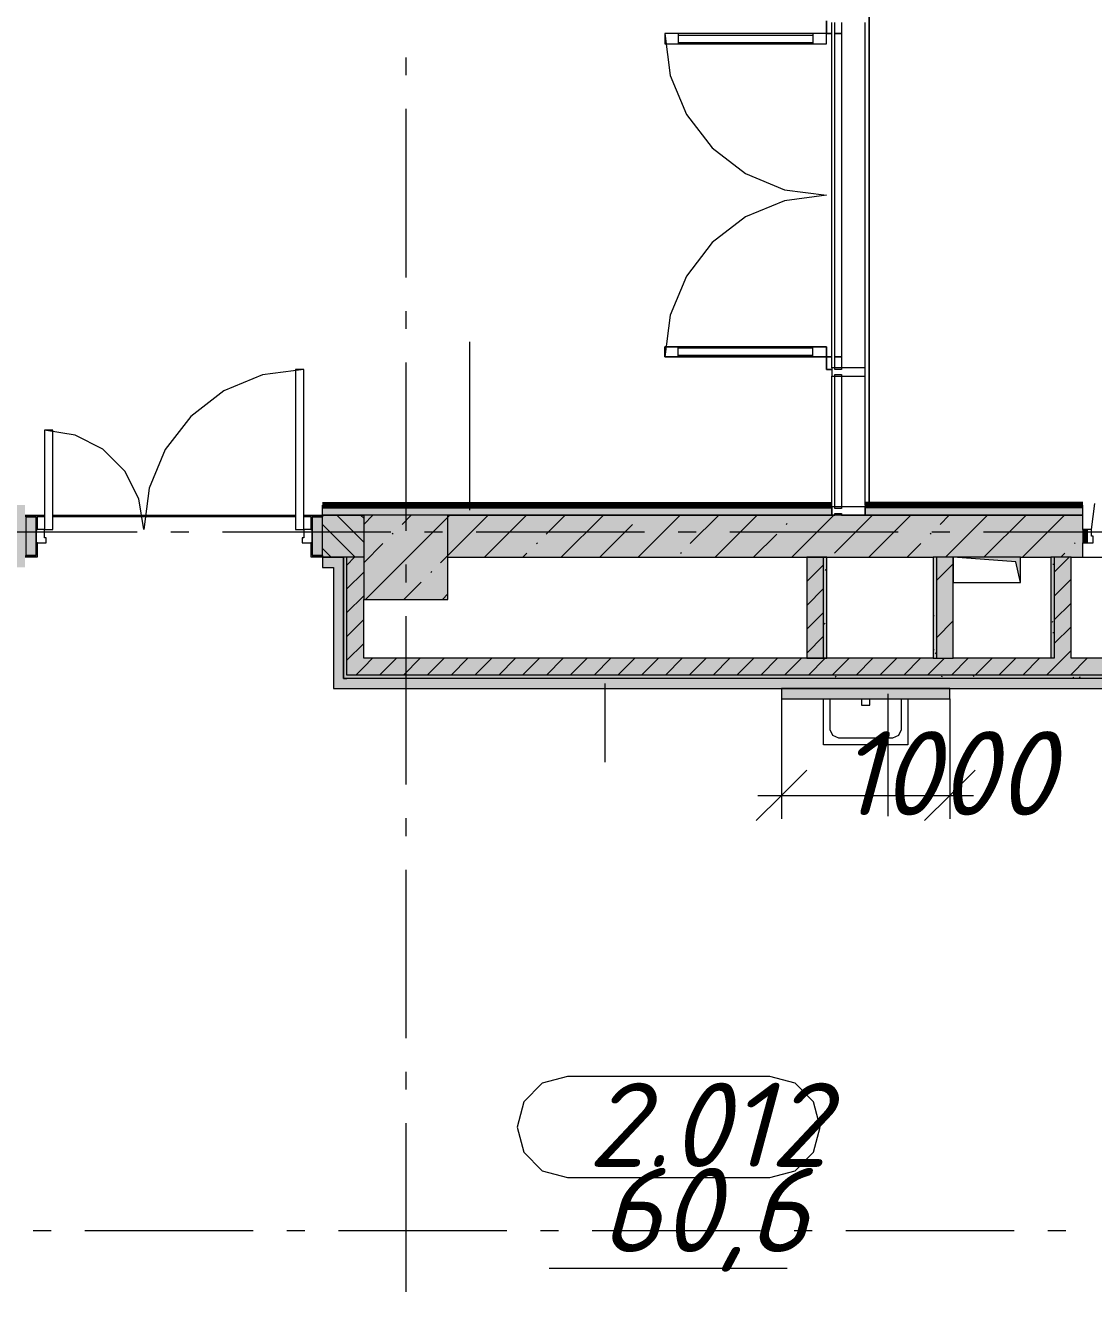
# Model space of a CAD drawing. Header units: millimetres. Extents: x -537608 to 253996, y -217170 to 186033.
# Drawn here: x -347220 to -340878, y 4188 to 11708 of the extents above; entities that cross this region are included whole.
import ezdxf

# ---------------------------------------------------------------- set-up
doc = ezdxf.new("R2010")
doc.units = ezdxf.units.MM
doc.layers.add('16) Лак 1.6м', color=160, linetype='Continuous', lineweight=90)
doc.layers.add('PDF _Геометрия', color=7, linetype='Continuous')
doc.layers.add('PDF _Текст', color=7, linetype='Continuous')
doc.layers.add('PDF _Сплошная заливка', color=7, linetype='Continuous', true_color=0xffffff)
doc.styles.add('PDF ISOCPEUR Italic', font='isocpeui.ttf')

msp = doc.modelspace()

# ---------------------------------------------------------------- hatches: boundary and pattern name
at = {"layer": 'PDF _Сплошная заливка', "true_color": 0xff7d7d, "transparency": 33554559}
h = msp.add_hatch(color=11, dxfattribs=at)
h.paths.add_polyline_path([(-342431.3634, 8799.3465), (-342431.3634, 8859.345), (-345456.3677, 8859.345), (-345456.3677, 8799.3465), (-343207.736, 8799.3465)], flags=0)
h.paths.add_polyline_path([(-347221.3684, 8799.3465), (-347221.3684, 8859.345), (-348511.367, 8859.345), (-348511.367, 8807.3447), (-348506.3721, 8807.3447), (-348506.3721, 8799.3465), (-347711.3722, 8799.3465)], flags=0)
h.paths.add_polyline_path([(-350796.3664, 8799.3465), (-349666.3667, 8799.6091), (-349666.3667, 8807.3447), (-349661.372, 8807.3447), (-349661.372, 8859.345), (-350801.3699, 8859.345), (-350801.3699, 8807.3447), (-350796.3664, 8807.3447)], flags=0)
h.paths.add_polyline_path([(-352611.3673, 8799.3465), (-351956.3697, 8799.3465), (-351956.3697, 8807.3447), (-351951.3662, 8807.3447), (-351951.3662, 8859.345), (-352821.3665, 8859.345), (-352821.3665, 8799.3465)], flags=0)
at = {"layer": 'PDF _Сплошная заливка', "transparency": 33554559}
h = msp.add_hatch(color=256, dxfattribs=at)
h.paths.add_polyline_path([(-345456.3677, 8549.3454), (-345211.3701, 8549.3454), (-345211.3701, 8799.3465), (-345454.3698, 8795.3463), (-345456.3677, 8551.3454)], flags=0)
h.paths.add_polyline_path([(-348511.367, 8549.3454), (-348211.3657, 8549.3454), (-348211.3657, 8799.3465), (-348511.367, 8797.9513)], flags=0)
h.paths.add_polyline_path([(-347397.6265, 8549.3454), (-347221.3684, 8549.3454), (-347221.3684, 8799.3465), (-347711.3722, 8797.9513), (-347711.3722, 8549.3454)], flags=0)
h.paths.add_polyline_path([(-350796.3664, 8549.3454), (-349661.372, 8549.3454), (-349661.372, 8799.3465), (-350801.3699, 8797.9513), (-350801.3699, 8549.3454)], flags=0)
h.paths.add_polyline_path([(-352101.3668, 8549.3454), (-351951.3662, 8549.3454), (-351951.3662, 8799.3465), (-352611.3673, 8797.9513), (-352611.3673, 8549.3454), (-352201.3673, 8549.3454)], flags=0)
h = msp.add_hatch(color=256, dxfattribs=at)
h.paths.add_polyline_path([(-339211.3703, 8549.3454), (-339211.3703, 8799.3465), (-339321.3691, 8797.9513), (-339321.3691, 8549.3454)], flags=0)
h.paths.add_polyline_path([(-341338.8682, 8549.3454), (-340941.364, 8549.3454), (-340941.364, 8799.3465), (-344711.368, 8799.3465), (-344711.368, 8549.3454), (-341531.7729, 8549.3454)], flags=0)
h.paths.add_polyline_path([(-340061.3654, 8549.3454), (-340021.3634, 8549.3454), (-340021.3634, 8799.3465), (-340241.3696, 8797.9513), (-340241.3696, 8549.3454), (-340161.3657, 8549.3454)], flags=0)
at = {"layer": 'PDF _Сплошная заливка', "true_color": 0xff7d7d, "transparency": 33554559}
h = msp.add_hatch(color=11, dxfattribs=at)
h.paths.add_polyline_path([(-326425.3615, 8799.3465), (-326425.3615, 8859.345), (-331866.3682, 8859.345), (-331866.3682, 8799.3465), (-326448.1699, 8799.3465)], flags=0)
h.paths.add_polyline_path([(-334827.9551, 8799.3465), (-333631.3689, 8799.3465), (-333631.3689, 8859.345), (-336901.3622, 8859.345), (-336901.3622, 8799.3465), (-335711.364, 8799.3465)], flags=0)
h.paths.add_polyline_path([(-337821.3627, 8799.3465), (-337601.3652, 8799.3465), (-337601.3652, 8859.345), (-337821.3627, 8859.345)], flags=0)
h.paths.add_polyline_path([(-338521.3656, 8799.3465), (-338521.3656, 8859.345), (-339321.3691, 8859.345), (-339321.3691, 8799.3465), (-338711.3682, 8799.3465)], flags=0)
h.paths.add_polyline_path([(-340021.3634, 8799.3465), (-340021.3634, 8859.345), (-340241.3696, 8859.345), (-340241.3696, 8799.3465)], flags=0)
h.paths.add_polyline_path([(-341531.7729, 8799.3465), (-340941.364, 8799.3465), (-340941.364, 8859.345), (-342234.3681, 8859.345), (-342234.3681, 8799.3465)], flags=0)
h = msp.add_hatch(color=11, dxfattribs=at)
h.paths.add_polyline_path([(-345391.3658, 8489.3447), (-345331.3672, 8489.3447), (-345331.3672, 8549.3454), (-345456.3677, 8549.3454), (-345456.3677, 8489.3447)], flags=0)
h.paths.add_polyline_path([(-347711.3722, 8489.3447), (-347221.3684, 8489.3447), (-347221.3684, 8549.3454), (-347711.3722, 8549.3454)], flags=0)
at = {"layer": 'PDF _Сплошная заливка', "transparency": 33554559}
for points in [[(-345331.3672, 7829.3457), (-345311.3705, 7829.3457), (-345311.3705, 8549.3454), (-345331.3672, 8549.3454), (-345331.3672, 8085.9672)], [(-345311.3705, 7849.3446), (-345211.3701, 7849.3446), (-345211.3701, 8549.3454), (-345311.3705, 8549.3454), (-345311.3705, 8085.9672)], [(-339086.3698, 7849.3446), (-339086.3698, 7949.345), (-345211.3701, 7949.345), (-345211.3701, 7849.3446), (-339855.8185, 7849.3446)], [(-339855.8185, 7829.3457), (-339086.3698, 7829.3457), (-339086.3698, 7849.3446), (-345311.3705, 7849.3446), (-345311.3705, 7829.3457), (-340693.8, 7829.3457)]]:
    msp.add_hatch(color=256, dxfattribs=at).paths.add_polyline_path(points)
at = {"layer": 'PDF _Сплошная заливка', "true_color": 0xff7d7d, "transparency": 33554559}
msp.add_hatch(color=11, dxfattribs=at).paths.add_polyline_path([(-339146.3683, 7769.3451), (-339086.3698, 7769.3451), (-339086.3698, 7829.3457), (-345331.3672, 7829.3457), (-345331.3672, 7769.3451), (-339855.8185, 7769.3451)])

# ---------------------------------------------------------------- linework, layer by layer
at = {"layer": '16) Лак 1.6м'}
for p, q in [((-345456.3677, 8859.345), (-342431.3634, 8859.345)), ((-340941.364, 8859.345), (-342234.3681, 8859.345))]:
    msp.add_line(p, q, dxfattribs=at)
at = {"layer": 'PDF _Геометрия', "color": 9, "lineweight": 9, "true_color": 0xc0c0c0}
for p, q in [((-342211.3659, 8859.345), (-342211.3659, 12799.3463)), ((-342211.3659, 12799.3463), (-342211.3659, 8859.345)), ((-347221.3684, 8799.3465), (-347106.3662, 8799.3465)), ((-347056.366, 8799.3465), (-345616.3667, 8799.3465)), ((-345566.3665, 8799.3465), (-345456.3677, 8799.3465)), ((-347106.3662, 8789.346), (-347148.366, 8789.346)), ((-345616.3667, 8789.346), (-347056.366, 8789.346)), ((-345524.3666, 8789.346), (-345566.3665, 8789.346)), ((-347216.3649, 8549.3454), (-347221.3684, 8549.3454)), ((-340941.364, 8549.3454), (-340241.3696, 8549.3454))]:
    msp.add_line(p, q, dxfattribs=at)
at = {"layer": 'PDF _Геометрия', "lineweight": 9}
for p, q in [((-342464.3639, 11659.3462), (-342464.3639, 11734.3465)), ((-342464.3639, 11734.3465), (-342464.3639, 11659.3462)), ((-342464.3639, 11659.3462), (-343424.3663, 11659.3462)), ((-343424.3663, 11659.3462), (-343424.3663, 11599.3455)), ((-342464.3639, 11659.3462), (-343424.3663, 11659.3462)), ((-343424.3663, 11659.3462), (-343424.3663, 11599.3455)), ((-342464.3639, 11659.3462), (-343424.3663, 11659.3462)), ((-343424.3663, 11659.3462), (-343391.6586, 11410.8802)), ((-343344.3711, 11659.3462), (-343344.3711, 11599.3455)), ((-342544.3677, 11659.3462), (-342544.3677, 11599.3455)), ((-342464.3639, 11599.3455), (-342464.3639, 11659.3462)), ((-342464.3639, 11599.3455), (-342464.3639, 11659.3462)), ((-342464.3639, 11659.3462), (-342431.3634, 11659.3462)), ((-342431.3634, 11659.3462), (-342464.3639, 11659.3462)), ((-342431.3634, 9674.3459), (-342431.3634, 11724.346)), ((-342414.3637, 9674.3459), (-342414.3637, 11724.346)), ((-342374.3704, 11659.3462), (-342414.3637, 11659.3462)), ((-342414.3637, 11659.3462), (-342374.3704, 11659.3462)), ((-342374.3704, 11724.346), (-342374.3704, 9674.3459)), ((-342234.3681, 9674.3459), (-342234.3681, 11724.346)), ((-343424.3663, 11599.3455), (-342464.3639, 11599.3455)), ((-343424.3663, 11599.3455), (-342464.3639, 11599.3455)), ((-343344.3711, 11649.3457), (-342544.3677, 11649.3457)), ((-343344.3711, 11605.3458), (-342544.3677, 11605.3458)), ((-343391.6586, 11410.8802), (-343295.7488, 11179.345)), ((-343295.7488, 11179.345), (-343143.1904, 10980.524)), ((-343143.1904, 10980.524), (-342944.3694, 10827.9613)), ((-342944.3694, 10827.9613), (-342712.8321, 10732.058)), ((-342712.8321, 10732.058), (-342464.3639, 10699.346)), ((-342464.3639, 10699.346), (-342712.8321, 10666.6339)), ((-342712.8321, 10666.6339), (-342944.3694, 10570.7306)), ((-342944.3694, 10570.7306), (-343143.1904, 10418.1679)), ((-343143.1904, 10418.1679), (-343295.7488, 10219.3448)), ((-343295.7488, 10219.3448), (-343391.6586, 9987.8117)), ((-343391.6586, 9987.8117), (-343424.3663, 9739.3457)), ((-344581.1746, 8829.3457), (-344581.1746, 9829.3457)), ((-343424.3663, 9739.3457), (-343424.3663, 9799.3464)), ((-343424.3663, 9799.3464), (-342464.3639, 9799.3464)), ((-342464.3639, 9799.3464), (-343424.3663, 9799.3464)), ((-343424.3663, 9799.3464), (-343424.3663, 9739.3457)), ((-343344.3711, 9739.3457), (-343344.3711, 9799.3464)), ((-343344.3711, 9793.3461), (-342544.3677, 9793.3461)), ((-342544.3677, 9739.3457), (-342544.3677, 9799.3464)), ((-342464.3639, 9799.3464), (-342464.3639, 9739.3457)), ((-342464.3639, 9739.3457), (-342464.3639, 9799.3464)), ((-343424.3663, 9739.3457), (-342464.3639, 9739.3457)), ((-342464.3639, 9739.3457), (-343424.3663, 9739.3457)), ((-343424.3663, 9739.3457), (-342464.3639, 9739.3457)), ((-343344.3711, 9749.3462), (-342544.3677, 9749.3462)), ((-342464.3639, 9739.3457), (-342464.3639, 9664.3454)), ((-342464.3639, 9664.3454), (-342464.3639, 9739.3457)), ((-342464.3639, 9739.3457), (-342431.3634, 9739.3457)), ((-342431.3634, 9739.3457), (-342464.3639, 9739.3457)), ((-342414.3637, 9739.3457), (-342374.3704, 9739.3457)), ((-342374.3704, 9739.3457), (-342414.3637, 9739.3457)), ((-345812.2425, 9631.9757), (-346041.3685, 9537.0692)), ((-345566.3665, 9664.3454), (-345812.2425, 9631.9757)), ((-345566.3665, 9664.3454), (-345616.3667, 9664.3454)), ((-345616.3667, 9664.3454), (-345616.3667, 8714.3456)), ((-345566.3665, 8714.3456), (-345566.3665, 9664.3454)), ((-342464.3639, 9664.3454), (-342431.3634, 9664.3454)), ((-342431.3634, 9664.3454), (-342464.3639, 9664.3454)), ((-342414.3637, 9674.3459), (-342431.3634, 9674.3459)), ((-342431.3634, 9674.3459), (-342431.3634, 9624.3457)), ((-342374.3704, 9674.3459), (-342414.3637, 9674.3459)), ((-342414.3637, 9664.3454), (-342414.3637, 9674.3459)), ((-342374.3704, 9664.3454), (-342414.3637, 9664.3454)), ((-342414.3637, 9624.3457), (-342414.3637, 9634.3462)), ((-342414.3637, 9634.3462), (-342374.3704, 9634.3462)), ((-342234.3681, 9674.3459), (-342374.3704, 9674.3459)), ((-342374.3704, 9674.3459), (-342374.3704, 9664.3454)), ((-342374.3704, 9634.3462), (-342374.3704, 9624.3457)), ((-342234.3681, 9624.3457), (-342234.3681, 9674.3459)), ((-342431.3634, 8859.345), (-342431.3634, 9624.3457)), ((-342431.3634, 9624.3457), (-342414.3637, 9624.3457)), ((-342414.3637, 9624.3457), (-342374.3704, 9624.3457)), ((-342414.3637, 8849.3445), (-342414.3637, 9624.3457)), ((-342374.3704, 9624.3457), (-342374.3704, 8849.3445)), ((-342374.3704, 9624.3457), (-342234.3681, 9624.3457)), ((-342234.3681, 8859.345), (-342234.3681, 9624.3457)), ((-346041.3685, 9537.0692), (-346238.1227, 9386.0976)), ((-346238.1227, 9386.0976), (-346389.0965, 9189.3455)), ((-347106.3662, 9304.3456), (-347106.3662, 8714.3456)), ((-347056.366, 9304.3456), (-347106.3662, 9304.3456)), ((-346924.0454, 9275.468), (-347106.3662, 9304.3456)), ((-347056.366, 8714.3456), (-347056.366, 9304.3456)), ((-346759.5769, 9191.6664), (-346924.0454, 9275.468)), ((-346629.0476, 9061.1393), (-346759.5769, 9191.6664)), ((-346389.0965, 9189.3455), (-346483.9987, 8960.2238)), ((-346545.246, 8896.6665), (-346629.0476, 9061.1393)), ((-346483.9987, 8960.2238), (-346516.3706, 8714.3456)), ((-346516.3706, 8714.3456), (-346545.246, 8896.6665)), ((-345456.3677, 8799.3465), (-345456.3677, 8859.345)), ((-345456.3677, 8797.9513), (-345456.3677, 8799.3465)), ((-345211.3701, 8799.3465), (-345456.3677, 8799.3465)), ((-345456.3677, 8799.3465), (-345211.3701, 8799.3465)), ((-345211.3701, 8639.7458), (-345370.9643, 8799.3465)), ((-345211.3701, 8781.1669), (-345229.5497, 8799.3465)), ((-345211.3701, 8744.6248), (-345156.6506, 8799.3465)), ((-344711.368, 8799.3465), (-345211.3701, 8799.3465)), ((-345211.3701, 8799.3465), (-345211.3701, 8299.3443)), ((-344983.3292, 8744.5645), (-344928.5494, 8799.3465)), ((-344711.368, 8788.4288), (-344700.4482, 8799.3465)), ((-344711.368, 8560.3297), (-344472.3556, 8799.3465)), ((-344711.368, 8299.3443), (-344711.368, 8799.3465)), ((-342431.3634, 8799.3465), (-344711.368, 8799.3465)), ((-344711.368, 8799.3465), (-342431.3634, 8799.3465)), ((-344494.2555, 8549.3454), (-344244.2544, 8799.3465)), ((-344127.9604, 8687.5392), (-344016.1531, 8799.3465)), ((-344038.053, 8549.3454), (-343788.0606, 8799.3465)), ((-343581.8592, 8549.3454), (-343331.8581, 8799.3465)), ((-343272.5916, 8630.516), (-343103.7569, 8799.3465)), ((-343125.6654, 8549.3454), (-342875.6643, 8799.3465)), ((-342669.4629, 8549.3454), (-342419.4619, 8799.3465)), ((-342431.3634, 8799.3465), (-342431.3634, 8859.345)), ((-342414.3637, 8849.3445), (-342431.3634, 8849.3445)), ((-342431.3634, 8849.3445), (-342431.3634, 8799.3465)), ((-342431.3634, 8799.3465), (-342414.3637, 8799.3465)), ((-342234.3681, 8799.3465), (-342431.3634, 8799.3465)), ((-342417.2228, 8573.4908), (-342191.3693, 8799.3465)), ((-342414.3637, 8839.3462), (-342414.3637, 8849.3445)), ((-342374.3704, 8849.3445), (-342414.3637, 8849.3445)), ((-342374.3704, 8839.3462), (-342414.3637, 8839.3462)), ((-342414.3637, 8799.3465), (-342414.3637, 8809.3447)), ((-342414.3637, 8809.3447), (-342374.3704, 8809.3447)), ((-342234.3681, 8849.3445), (-342374.3704, 8849.3445)), ((-342374.3704, 8849.3445), (-342374.3704, 8839.3462)), ((-342374.3704, 8809.3447), (-342374.3704, 8799.3465)), ((-342374.3704, 8799.3465), (-342234.3681, 8799.3465)), ((-342234.3681, 8859.345), (-342234.3681, 8799.3465)), ((-342234.3681, 8799.3465), (-342234.3681, 8849.3445)), ((-340941.364, 8799.3465), (-342234.3681, 8799.3465)), ((-342234.3681, 8799.3465), (-340941.364, 8799.3465)), ((-342213.2691, 8549.3454), (-341963.268, 8799.3465)), ((-341789.9466, 8744.5645), (-341735.1669, 8799.3465)), ((-341757.0753, 8549.3454), (-341507.0743, 8799.3465)), ((-341528.9741, 8549.3454), (-341278.973, 8799.3465)), ((-341300.8729, 8549.3454), (-341050.8718, 8799.3465)), ((-340941.364, 8799.3465), (-340941.364, 8859.345)), ((-340941.364, 8714.3456), (-340941.364, 8799.3465)), ((-340891.3638, 8714.3456), (-340870.9193, 8869.6361)), ((-347148.366, 8797.3464), (-347218.3714, 8797.3464)), ((-347218.3714, 8797.3464), (-347218.3714, 8789.346)), ((-347218.3714, 8789.346), (-347156.3664, 8789.346)), ((-347156.3664, 8789.346), (-347216.3649, 8789.346)), ((-347216.3649, 8789.346), (-347216.3649, 8559.3459)), ((-347156.3664, 8789.346), (-347156.3664, 8714.3456)), ((-347156.3664, 8559.3459), (-347156.3664, 8789.346)), ((-347148.366, 8714.3456), (-347148.366, 8797.3464)), ((-345454.3698, 8797.3464), (-345524.3666, 8797.3464)), ((-345524.3666, 8797.3464), (-345524.3666, 8714.3456)), ((-345516.3663, 8714.3456), (-345516.3663, 8789.346)), ((-345516.3663, 8789.346), (-345454.3698, 8789.346)), ((-345456.3677, 8789.346), (-345516.3663, 8789.346)), ((-345516.3663, 8789.346), (-345516.3663, 8559.3459)), ((-345456.3677, 8559.3459), (-345456.3677, 8789.346)), ((-345262.3865, 8549.3454), (-345456.3677, 8743.3244)), ((-345454.3698, 8789.346), (-345454.3698, 8797.3464)), ((-345200.4504, 8299.3443), (-344711.368, 8788.4288)), ((-343809.9604, 8549.3454), (-343614.7391, 8744.5645)), ((-342702.3429, 8744.5645), (-342697.6064, 8749.3054)), ((-347106.3662, 8714.3456), (-347156.3664, 8714.3456)), ((-347156.3664, 8714.3456), (-347156.3664, 8634.3462)), ((-347156.3664, 8714.3456), (-347148.366, 8714.3456)), ((-347106.3662, 8714.3456), (-347056.366, 8714.3456)), ((-347106.3662, 8664.3454), (-347106.3662, 8714.3456)), ((-347096.3678, 8664.3454), (-347106.3662, 8664.3454)), ((-347096.3678, 8634.3462), (-347096.3678, 8664.3454)), ((-345616.3667, 8714.3456), (-345566.3665, 8714.3456)), ((-345566.3665, 8664.3454), (-345576.3648, 8664.3454)), ((-345576.3648, 8664.3454), (-345576.3648, 8634.3462)), ((-345566.3665, 8714.3456), (-345566.3665, 8664.3454)), ((-345516.3663, 8714.3456), (-345566.3665, 8714.3456)), ((-345524.3666, 8714.3456), (-345516.3663, 8714.3456)), ((-345516.3663, 8634.3462), (-345516.3663, 8714.3456)), ((-345040.3567, 8687.5392), (-345035.6115, 8692.2822)), ((-342897.5642, 8549.3454), (-342759.3703, 8687.5392)), ((-341846.9741, 8687.5392), (-341842.229, 8692.2822)), ((-340916.3639, 8714.3456), (-340941.364, 8714.3456)), ((-340941.364, 8714.3456), (-340941.364, 8634.3462)), ((-340891.3638, 8714.3456), (-340916.3639, 8714.3456)), ((-340916.3639, 8714.3456), (-340916.3639, 8634.3462)), ((-340916.3639, 8634.3462), (-340916.3639, 8714.3456)), ((-340891.3638, 8674.3459), (-340891.3638, 8714.3456)), ((-340881.3654, 8674.3459), (-340891.3638, 8674.3459)), ((-340881.3654, 8634.3462), (-340881.3654, 8674.3459)), ((-347156.3664, 8634.3462), (-347096.3678, 8634.3462)), ((-347148.366, 8634.3462), (-347156.3664, 8634.3462)), ((-347156.3664, 8634.3462), (-347156.3664, 8559.3459)), ((-347148.366, 8551.3454), (-347148.366, 8634.3462)), ((-345576.3648, 8634.3462), (-345516.3663, 8634.3462)), ((-345516.3663, 8634.3462), (-345524.3666, 8634.3462)), ((-345524.3666, 8634.3462), (-345524.3666, 8551.3454)), ((-345516.3663, 8559.3459), (-345516.3663, 8634.3462)), ((-345403.8098, 8549.3454), (-345456.3677, 8601.9033)), ((-345211.3701, 8516.5258), (-345097.3755, 8630.516)), ((-344266.1543, 8549.3454), (-344242.0067, 8573.4908)), ((-344184.9879, 8630.516), (-344180.2427, 8635.2569)), ((-343329.6191, 8573.4908), (-343324.8739, 8578.2316)), ((-341985.1679, 8549.3454), (-341904.0015, 8630.516)), ((-341072.7717, 8549.3454), (-341048.6328, 8573.4908)), ((-340991.6053, 8630.516), (-340986.8602, 8635.2569)), ((-340941.364, 8549.3454), (-340941.364, 8634.3462)), ((-340941.364, 8634.3462), (-340916.3639, 8634.3462)), ((-340916.3639, 8634.3462), (-340881.3654, 8634.3462)), ((-347218.3714, 8559.3459), (-347218.3714, 8551.3454)), ((-347156.3664, 8559.3459), (-347218.3714, 8559.3459)), ((-347218.3714, 8551.3454), (-347148.366, 8551.3454)), ((-347216.3649, 8559.3459), (-347156.3664, 8559.3459)), ((-345524.3666, 8551.3454), (-345454.3698, 8551.3454)), ((-345454.3698, 8559.3459), (-345516.3663, 8559.3459)), ((-345516.3663, 8559.3459), (-345456.3677, 8559.3459)), ((-345456.3677, 8549.3454), (-345331.3672, 8549.3454)), ((-345331.3672, 8549.3454), (-345456.3677, 8549.3454)), ((-345456.3677, 8549.3454), (-345456.3677, 8489.3447)), ((-345454.3698, 8551.3454), (-345454.3698, 8559.3459)), ((-345331.3672, 8549.3454), (-345331.3672, 8489.3447)), ((-345331.3672, 8489.3447), (-345331.3672, 8549.3454)), ((-345311.3705, 8549.3454), (-345331.3672, 8549.3454)), ((-345311.3705, 8503.2894), (-345265.3145, 8549.3454)), ((-345311.3705, 7849.3446), (-345311.3705, 8549.3454)), ((-345211.3701, 8549.3454), (-345311.3705, 8549.3454)), ((-344755.228, 8516.4655), (-344711.368, 8560.3297)), ((-344711.368, 8549.3454), (-341831.3694, 8549.3454)), ((-342581.3641, 8546.2839), (-342578.3069, 8549.3454)), ((-342581.3641, 8549.3454), (-342581.3641, 7949.345)), ((-342481.3636, 8549.3454), (-342581.3641, 8549.3454)), ((-342581.3641, 8404.8627), (-342481.3636, 8504.861)), ((-342461.367, 8549.3454), (-342481.3636, 8549.3454)), ((-342481.3636, 7949.345), (-342481.3636, 8549.3454)), ((-342461.367, 7949.345), (-342461.367, 8549.3454)), ((-341831.3694, 8549.3454), (-341831.3694, 7949.345)), ((-341811.3642, 8549.3454), (-341831.3694, 8549.3454)), ((-341711.3638, 8549.3454), (-341811.3642, 8549.3454)), ((-341811.3642, 8549.3454), (-341811.3642, 7949.345)), ((-341811.3642, 8411.186), (-341711.3638, 8511.1864)), ((-341711.3638, 7949.345), (-341711.3638, 8549.3454)), ((-341311.3707, 8549.3454), (-341131.3665, 8549.3454)), ((-341131.3665, 8549.3454), (-341131.3665, 7949.345)), ((-341111.3698, 8549.3454), (-341131.3665, 8549.3454)), ((-341111.3698, 8460.6479), (-341022.6681, 8549.3454)), ((-341011.3694, 8549.3454), (-341111.3698, 8549.3454)), ((-341111.3698, 8549.3454), (-341111.3698, 7949.345)), ((-341011.3694, 7949.345), (-341011.3694, 8549.3454)), ((-341011.3694, 8549.3454), (-340941.364, 8549.3454)), ((-345456.3677, 8489.3447), (-345391.3658, 8489.3447)), ((-345391.3658, 8489.3447), (-345391.3658, 7769.3451)), ((-345331.3672, 7829.3457), (-345331.3672, 8489.3447)), ((-345331.3672, 8489.3447), (-345331.3672, 7829.3457)), ((-345311.3705, 8361.8682), (-345211.3701, 8461.8665)), ((-344812.2554, 8459.4423), (-344807.5104, 8464.1831)), ((-344972.3491, 8299.3443), (-344869.2829, 8402.417)), ((-342581.3641, 8263.4395), (-342481.3636, 8363.4399)), ((-341111.3698, 8319.2268), (-341011.3694, 8419.2273)), ((-345311.3705, 8220.4471), (-345211.3701, 8320.4454)), ((-345211.3701, 8299.3443), (-344711.368, 8299.3443)), ((-345211.3701, 7949.345), (-345211.3701, 8299.3443)), ((-344744.2565, 8299.3443), (-344711.368, 8332.2307)), ((-341111.3698, 8177.8057), (-341011.3694, 8277.8062)), ((-342581.3641, 8122.0184), (-342481.3636, 8222.0188)), ((-345311.3705, 8079.0239), (-345211.3701, 8179.0243)), ((-341811.3642, 8071.7749), (-341711.3638, 8171.7753)), ((-341111.3698, 8036.3846), (-341011.3694, 8136.385)), ((-342581.3641, 7980.5972), (-342481.3636, 8080.5977)), ((-345311.3705, 7937.6027), (-345211.3701, 8037.6032)), ((-341056.9862, 7949.345), (-341011.3694, 7994.9618)), ((-345258.2012, 7849.3446), (-345211.3701, 7896.1821)), ((-345211.3701, 7896.1821), (-345158.2008, 7949.345)), ((-341831.3694, 7949.345), (-345211.3701, 7949.345)), ((-345116.7866, 7849.3446), (-345016.7861, 7949.345)), ((-344975.3633, 7849.3446), (-344875.3629, 7949.345)), ((-344833.94, 7849.3446), (-344733.9396, 7949.345)), ((-344692.5167, 7849.3446), (-344592.5163, 7949.345)), ((-344551.1021, 7849.3446), (-344451.1017, 7949.345)), ((-344409.6788, 7849.3446), (-344309.6784, 7949.345)), ((-344268.2555, 7849.3446), (-344168.2551, 7949.345)), ((-344126.8323, 7849.3446), (-344026.8319, 7949.345)), ((-343985.409, 7849.3446), (-343885.4086, 7949.345)), ((-343843.9943, 7849.3446), (-343743.9939, 7949.345)), ((-343702.571, 7849.3446), (-343602.5707, 7949.345)), ((-343561.1478, 7849.3446), (-343461.1474, 7949.345)), ((-343419.7245, 7849.3446), (-343319.7241, 7949.345)), ((-343278.3012, 7849.3446), (-343178.3094, 7949.345)), ((-343136.8866, 7849.3446), (-343036.8862, 7949.345)), ((-342995.4633, 7849.3446), (-342895.4629, 7949.345)), ((-342854.04, 7849.3446), (-342754.0396, 7949.345)), ((-342712.6167, 7849.3446), (-342612.6163, 7949.345)), ((-342581.3641, 7949.345), (-342481.3636, 7949.345)), ((-342571.2021, 7849.3446), (-342471.2017, 7949.345)), ((-342481.3636, 7949.345), (-342461.367, 7949.345)), ((-342429.7788, 7849.3446), (-342329.7784, 7949.345)), ((-342288.3556, 7849.3446), (-342188.3551, 7949.345)), ((-342146.9323, 7849.3446), (-342046.9318, 7949.345)), ((-342005.509, 7849.3446), (-341905.5086, 7949.345)), ((-341864.0944, 7849.3446), (-341764.0939, 7949.345)), ((-341831.3694, 7949.345), (-341811.3642, 7949.345)), ((-341811.3642, 7949.345), (-341711.3638, 7949.345)), ((-341722.6711, 7849.3446), (-341622.6706, 7949.345)), ((-341131.3665, 7949.345), (-341711.3638, 7949.345)), ((-341581.2478, 7849.3446), (-341481.2474, 7949.345)), ((-341439.8246, 7849.3446), (-341339.8241, 7949.345)), ((-341298.4099, 7849.3446), (-341198.4094, 7949.345)), ((-341156.9866, 7849.3446), (-341056.9862, 7949.345)), ((-341111.3698, 7949.345), (-341131.3665, 7949.345)), ((-341015.5634, 7849.3446), (-340915.5629, 7949.345)), ((-340161.3657, 7949.345), (-341011.3694, 7949.345)), ((-345311.3705, 7829.3457), (-345331.3672, 7829.3457)), ((-345331.3672, 7829.3457), (-345311.3705, 7829.3457)), ((-345211.3701, 7849.3446), (-345311.3705, 7849.3446)), ((-345211.3701, 7829.3457), (-345311.3705, 7829.3457)), ((-339086.3698, 7849.3446), (-345211.3701, 7849.3446)), ((-339086.3698, 7829.3457), (-345211.3701, 7829.3457)), ((-339086.3698, 7829.3457), (-345211.3701, 7829.3457)), ((-345391.3658, 7769.3451), (-345331.3672, 7769.3451)), ((-345331.3672, 7769.3451), (-339146.3683, 7769.3451)), ((-343780.5683, 7799.3444), (-343780.5683, 7333.1953)), ((-341731.369, 7769.3451), (-342731.3647, 7769.3451)), ((-342731.3647, 7769.3451), (-342731.3647, 7709.3444)), ((-341731.369, 7709.3444), (-341731.369, 7769.3451)), ((-342731.3647, 7709.3444), (-341731.369, 7709.3444)), ((-342731.3647, 7709.3444), (-342731.3647, 7135.3624)), ((-342100.3854, 7739.3458), (-342100.3854, 7012.0971)), ((-341731.369, 7709.3444), (-341731.369, 7135.3624)), ((-342871.367, 7135.3624), (-341591.3667, 7135.3624)), ((-342731.3647, 7135.3624), (-342731.3647, 6995.3622)), ((-341731.369, 7135.3624), (-341731.369, 6995.3622))]:
    msp.add_line(p, q, dxfattribs=at)
at = {"layer": 'PDF _Геометрия', "color": 253, "lineweight": 9, "true_color": 0xaaaaaa}
for p, q in [((-344961.3691, 11517.3459), (-344961.3691, 11411.5131)), ((-344961.3691, 11211.5145), (-344961.3691, 10211.5123)), ((-344961.3691, 10011.5136), (-344961.3691, 9905.6809)), ((-344961.3691, 9705.68), (-344961.3691, 8705.68)), ((-346555.6318, 8699.346), (-347555.6361, 8699.346)), ((-346249.8003, 8699.346), (-346355.6309, 8699.346)), ((-345049.7952, 8699.346), (-346049.7995, 8699.346)), ((-344743.9637, 8699.346), (-344849.7944, 8699.346)), ((-343543.9672, 8699.346), (-344543.9629, 8699.346)), ((-343238.1271, 8699.346), (-343343.9663, 8699.346)), ((-342038.1306, 8699.346), (-343038.1349, 8699.346)), ((-341732.2991, 8699.346), (-341838.1298, 8699.346)), ((-340532.294, 8699.346), (-341532.2983, 8699.346)), ((-344961.3691, 8505.6792), (-344961.3691, 8399.8463)), ((-341311.3707, 8549.3454), (-341711.3638, 8549.3454)), ((-341711.3638, 8549.3454), (-341711.3638, 8399.3447)), ((-341338.8682, 8521.8457), (-341711.3638, 8549.3454)), ((-341311.3707, 8399.3447), (-341338.8682, 8521.8457)), ((-341311.3707, 8399.3447), (-341311.3707, 8549.3454)), ((-341711.3638, 8399.3447), (-341311.3707, 8399.3447)), ((-344961.3691, 8199.8455), (-344961.3691, 7199.8456)), ((-342481.3636, 7435.3766), (-342481.3636, 7709.3444)), ((-342441.3704, 7525.3766), (-342441.3704, 7709.3444)), ((-342256.3713, 7709.3444), (-342256.3713, 7670.3651)), ((-342206.3711, 7670.3651), (-342206.3711, 7709.3444)), ((-342021.372, 7709.3444), (-342021.372, 7525.3766)), ((-341981.3701, 7709.3444), (-341981.3701, 7435.3766)), ((-342256.3713, 7670.3651), (-342206.3711, 7670.3651)), ((-342426.7216, 7490.0208), (-342441.3704, 7525.3766)), ((-342021.372, 7525.3766), (-342036.0121, 7490.0208)), ((-342391.3702, 7475.3763), (-342426.7216, 7490.0208)), ((-342071.3722, 7475.3763), (-342391.3702, 7475.3763)), ((-342036.0121, 7490.0208), (-342071.3722, 7475.3763)), ((-341981.3701, 7435.3766), (-342481.3636, 7435.3766)), ((-344961.3691, 6999.8468), (-344961.3691, 6894.0119)), ((-344961.3691, 6694.0132), (-344961.3691, 5694.0132)), ((-344961.3691, 5494.0124), (-344961.3691, 5388.1796)), ((-344150.7214, 5425.5463), (-344260.5307, 5315.7392)), ((-344000.7294, 5465.7376), (-344150.7214, 5425.5463)), ((-342800.7243, 5465.7376), (-344000.7294, 5465.7376)), ((-342650.7236, 5425.5463), (-342800.7243, 5465.7376)), ((-342540.9144, 5315.7392), (-342650.7236, 5425.5463)), ((-344260.5307, 5315.7392), (-344300.7221, 5165.7385)), ((-342500.723, 5165.7385), (-342540.9144, 5315.7392)), ((-344961.3691, 5188.1788), (-344961.3691, 4188.1788)), ((-344300.7221, 5165.7385), (-344260.5307, 5015.7378)), ((-342540.9144, 5015.7378), (-342500.723, 5165.7385)), ((-344260.5307, 5015.7378), (-344150.7214, 4905.9307)), ((-342650.7236, 4905.9307), (-342540.9144, 5015.7378)), ((-344150.7214, 4905.9307), (-344000.7294, 4865.7373)), ((-342800.7243, 4865.7373), (-342650.7236, 4905.9307)), ((-344000.7294, 4865.7373), (-342800.7243, 4865.7373)), ((-347067.2082, 4549.3433), (-347173.0388, 4549.3433)), ((-345867.2031, 4549.3433), (-346867.2074, 4549.3433)), ((-345561.3717, 4549.3433), (-345667.2023, 4549.3433)), ((-344361.3751, 4549.3433), (-345361.3708, 4549.3433)), ((-344055.535, 4549.3433), (-344161.3743, 4549.3433)), ((-342855.5385, 4549.3433), (-343855.5342, 4549.3433)), ((-342549.707, 4549.3433), (-342655.5376, 4549.3433)), ((-341349.7019, 4549.3433), (-342349.7061, 4549.3433)), ((-341043.8704, 4549.3433), (-341149.701, 4549.3433)), ((-344109.7637, 4327.7031), (-342696.8486, 4327.7031))]:
    msp.add_line(p, q, dxfattribs=at)
at = {"layer": 'PDF _Геометрия', "color": 8, "lineweight": 9, "true_color": 0x787878}
for p, q in [((-341120.9634, 8508.704), (-341114.2634, 8508.704)), ((-342468.4631, 8476.6444), (-342471.8217, 8470.8379)), ((-341831.3694, 8203.9038), (-341825.4617, 8203.9038)), ((-342471.3481, 8152.9628), (-342474.6981, 8158.7693)), ((-341121.4198, 8168.1971), (-341124.7698, 8162.3906)), ((-341120.9634, 8102.3038), (-341114.2634, 8102.3038)), ((-341831.3694, 8000.7037), (-341825.4617, 8000.7037)), ((-341815.3601, 7982.2571), (-341818.7187, 7976.4485)), ((-344601.0937, 7830.8335), (-344601.9462, 7829.3457)), ((-342406.9317, 7838.1987), (-342410.2903, 7844.0052)), ((-341778.1743, 7843.4691), (-341781.5242, 7837.6605)), ((-341587.8187, 7841.8458), (-341591.1686, 7847.6523)), ((-340995.4806, 7831.8819), (-340998.8306, 7837.6885)), ((-340959.0526, 7839.8199), (-340962.4112, 7834.0133))]:
    msp.add_line(p, q, dxfattribs=at)
at = {"layer": 'PDF _Геометрия', "lineweight": 20}
for p, q in [((-342581.3641, 7285.3631), (-342731.3647, 7135.3624)), ((-341581.3684, 7285.3631), (-341731.369, 7135.3624)), ((-342731.3647, 7135.3624), (-342881.3653, 6985.3618)), ((-341731.369, 7135.3624), (-341881.3697, 6985.3618))]:
    msp.add_line(p, q, dxfattribs=at)
at = {"layer": 'PDF _Сплошная заливка', "lineweight": 35, "transparency": 33554559}
for points in [[(-345211.3701, 8299.3443), (-344711.368, 8299.3443), (-345211.3701, 8797.9513), (-344711.368, 8799.3465)], [(-342481.3636, 7949.345), (-342481.3636, 8549.3454), (-342581.3641, 7949.345), (-342581.3641, 8549.3454)], [(-342461.367, 7949.345), (-342461.367, 8549.3454), (-342481.3636, 7949.345), (-342481.3636, 8549.3454)], [(-341831.3694, 7949.345), (-341811.3642, 7949.345), (-341831.3694, 8549.3454), (-341811.3642, 8549.3454)], [(-341711.3638, 7949.345), (-341711.3638, 8549.3454), (-341811.3642, 7949.345), (-341811.3642, 8549.3454)], [(-341131.3665, 7949.345), (-341111.3698, 7949.345), (-341131.3665, 8549.3454), (-341111.3698, 8549.3454)], [(-341011.3694, 7949.345), (-341011.3694, 8549.3454), (-341111.3698, 7949.345), (-341111.3698, 8549.3454)]]:
    msp.add_solid(points, dxfattribs=at)
at = {"layer": 'PDF _Сплошная заливка', "color": 7, "lineweight": 35, "true_color": 0xf4f4f4, "transparency": 33554559}
for points in [[(-347156.3664, 8559.3459), (-347156.3664, 8789.346), (-347216.3649, 8559.3459), (-347216.3649, 8789.346)], [(-345456.3677, 8559.3459), (-345456.3677, 8789.346), (-345516.3663, 8559.3459), (-345516.3663, 8789.346)], [(-340916.3639, 8634.3462), (-340916.3639, 8714.3456), (-340941.364, 8634.3462), (-340941.364, 8714.3456)]]:
    msp.add_solid(points, dxfattribs=at)
at = {"layer": 'PDF _Сплошная заливка', "color": 254, "lineweight": 35, "true_color": 0xe2e2e2, "transparency": 33554559}
msp.add_solid([(-341311.3707, 8399.3447), (-341311.3707, 8549.3454), (-341338.8682, 8521.8457), (-341711.3638, 8549.3454)], dxfattribs=at)
at = {"layer": 'PDF _Сплошная заливка', "color": 11, "lineweight": 35, "true_color": 0xff7d7d, "transparency": 33554559}
msp.add_solid([(-345331.3672, 7769.3451), (-345331.3672, 8489.3447), (-345391.3658, 7769.3451), (-345391.3658, 8489.3447)], dxfattribs=at)
at = {"layer": 'PDF _Сплошная заливка', "color": 63, "lineweight": 35, "true_color": 0xbce362, "transparency": 33554559}
msp.add_solid([(-341731.369, 7709.3444), (-341731.369, 7769.3451), (-342731.3647, 7709.3444), (-342731.3647, 7769.3451)], dxfattribs=at)

# ---------------------------------------------------------------- texts
at = {"layer": 'PDF _Текст', "char_height": 500, "attachment_point": 4, "style": 'PDF ISOCPEUR Italic'}
for s, insert in [('1000', (-342394.9354, 7266.8799)), ('2.012', (-343882.0586, 5179.0222)), ('60,6', (-343809.0562, 4615.0779))]:
    msp.add_mtext(s, dxfattribs=dict(at, insert=insert))

doc.saveas('drawing.dxf')
